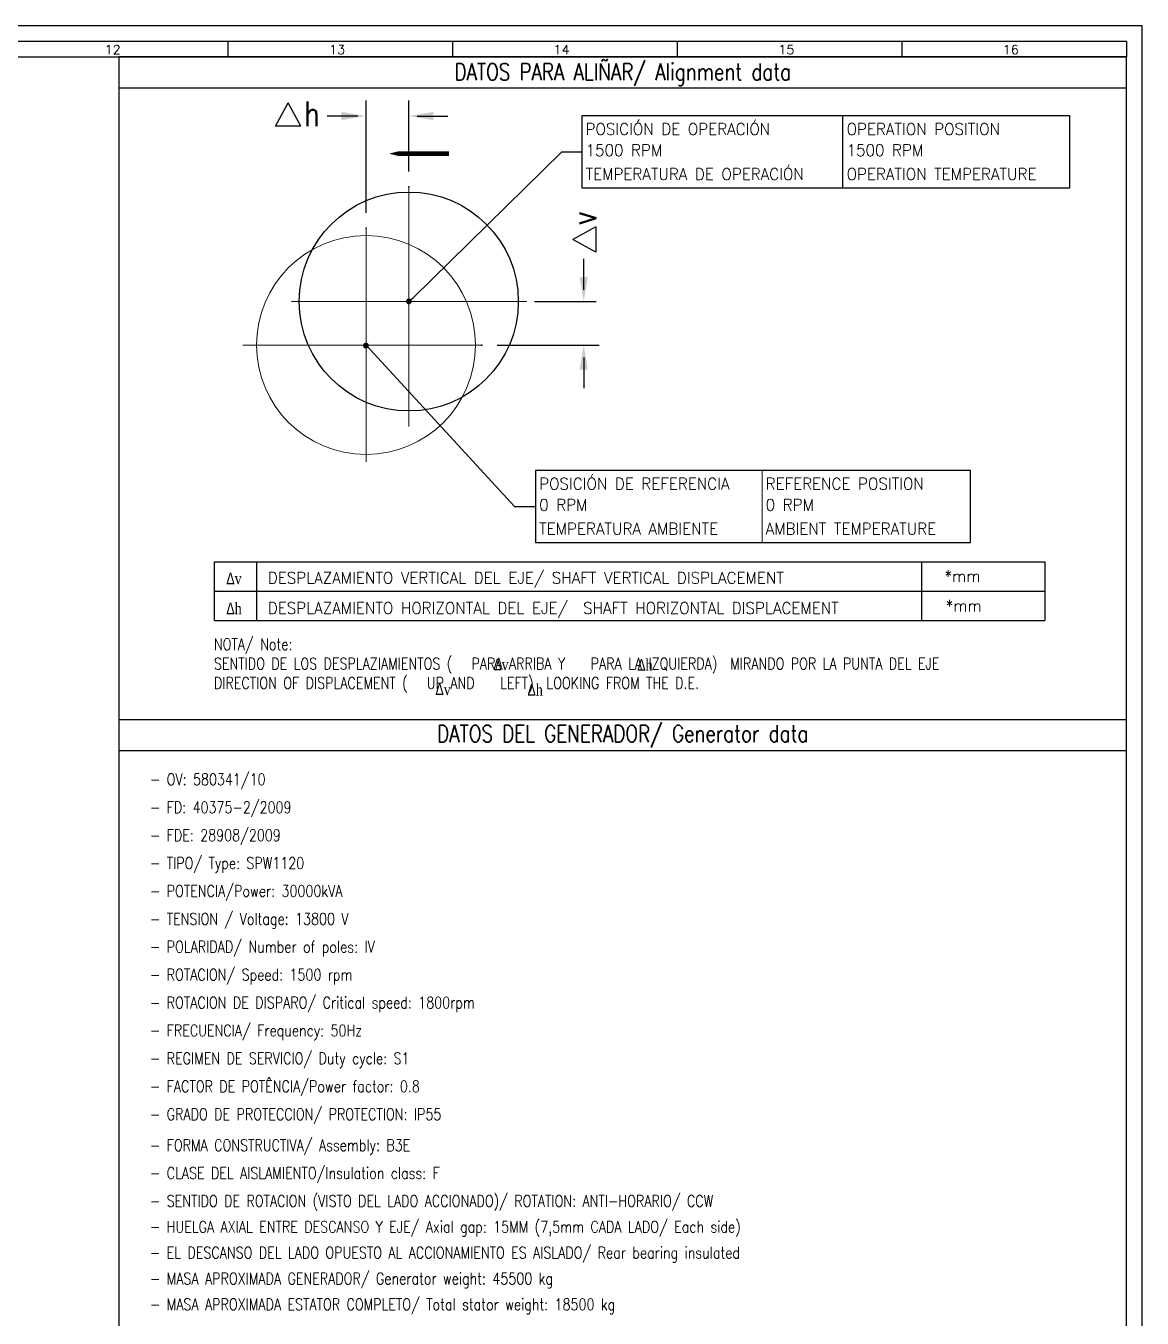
# Model space of a CAD drawing. Extents: x -25778 to -31, y 280 to 17100.
# Drawn here: x -7232 to -31, y 8763 to 17100 of the extents above; entities that cross this region are included whole.
import ezdxf
from ezdxf.enums import TextEntityAlignment as Align
from ezdxf.lldxf.tags import DXFTag

# ---------------------------------------------------------------- set-up
doc = ezdxf.new("R2010")
doc.units = 0
doc.header["$LTSCALE"] = 20
doc.header["$MEASUREMENT"] = 0
doc.header["$PDSIZE"] = -5
for name, color, linetype, lineweight in [('CENTRO2', 7, 'CENTRO2', 13), ('CONTORNO', 3, 'Continuous', 30), ('COTA', 2, 'Continuous', 15), ('TEXT', 2, 'Continuous', 15)]:
    doc.layers.add(name, color=color, linetype=linetype, lineweight=lineweight)
for name, color, linetype in [('FINA', 7, 'Continuous'), ('LEGENDA', 3, 'Continuous'), ('SUBLISTA', 7, 'Continuous'), ('TEXTO_FINO', 7, 'Continuous')]:
    doc.layers.add(name, color=color, linetype=linetype)
doc.styles.add('RMS000', font='romans.shx')
doc.styles.add('ROMANS', font='romans.shx', dxfattribs={"width": 0.8, "height": 75})
tags = doc.linetypes.add('CENTRO2', pattern=[4.3, 2.5, -0.75, 0.3, -0.75]).pattern_tags.tags
tags[10:11] = [DXFTag(74, 4), DXFTag(75, 0), DXFTag(340, '0'), DXFTag(46, 1.0), DXFTag(50, 0.0), DXFTag(44, 0.0), DXFTag(45, 0.0)]
tags[8:9] = [DXFTag(74, 4), DXFTag(75, 0), DXFTag(340, '0'), DXFTag(46, 1.0), DXFTag(50, 0.0), DXFTag(44, 0.0), DXFTag(45, 0.0)]
tags[6:7] = [DXFTag(74, 4), DXFTag(75, 0), DXFTag(340, '0'), DXFTag(46, 1.0), DXFTag(50, 0.0), DXFTag(44, 0.0), DXFTag(45, 0.0)]
tags[4:5] = [DXFTag(74, 4), DXFTag(75, 0), DXFTag(340, '0'), DXFTag(46, 1.0), DXFTag(50, 0.0), DXFTag(44, 0.0), DXFTag(45, 0.0)]

# ---------------------------------------------------------------- blocks, each defined once
blk = doc.blocks.new('FORMATOWEGA0PMS')
at = {"layer": 'LEGENDA'}
for p, q in [((0, 841), (-1189, 841)), ((0, 841), (-1189, 841)), ((0, 841), (-1189, 841)), ((0, 841), (-1189, 841)), ((0, 841), (-1189, 841)), ((0, 0), (0, 841)), ((0, 0), (0, 841)), ((0, 0), (0, 841)), ((0, 0), (0, 841)), ((0, 0), (0, 841)), ((-5, 836), (-1164, 836)), ((-5, 836), (-1164, 836)), ((-5, 836), (-1164, 836)), ((-5, 836), (-1164, 836)), ((-5, 836), (-1164, 836)), ((-294.84, 836), (-294.84, 831)), ((-294.84, 836), (-294.84, 831)), ((-294.84, 836), (-294.84, 831)), ((-294.84, 836), (-294.84, 831)), ((-294.84, 836), (-294.84, 831)), ((-222.41, 836), (-222.41, 831)), ((-222.41, 836), (-222.41, 831)), ((-222.41, 836), (-222.41, 831)), ((-222.41, 836), (-222.41, 831)), ((-222.41, 836), (-222.41, 831)), ((-149.98, 836), (-149.98, 831)), ((-149.98, 836), (-149.98, 831)), ((-149.98, 836), (-149.98, 831)), ((-149.98, 836), (-149.98, 831)), ((-149.98, 836), (-149.98, 831)), ((-77.55, 836), (-77.55, 831)), ((-77.55, 836), (-77.55, 831)), ((-77.55, 836), (-77.55, 831)), ((-77.55, 836), (-77.55, 831)), ((-77.55, 836), (-77.55, 831)), ((-5, 836), (-5, 831)), ((-5, 836), (-5, 831)), ((-5, 836), (-5, 831)), ((-5, 836), (-5, 831)), ((-5, 836), (-5, 831))]:
    blk.add_line(p, q, dxfattribs=at)
at = {"layer": 'LEGENDA', "color": 6}
for p in [(-1164, 831), (-1164, 831), (-1164, 831), (-1164, 831), (-1164, 831), (-5, 5), (-5, 5), (-5, 5), (-5, 5), (-5, 5)]:
    blk.add_line(p, (-5, 831), dxfattribs=at)
at = {"layer": 'TEXTO_FINO', "style": 'ROMANS'}
for s, p in [('12', (-334.61, 831.82)), ('13', (-262.18, 831.82)), ('14', (-189.83, 831.82)), ('15', (-117.32, 831.82)), ('16', (-44.9, 831.82))]:
    blk.add_text(s, height=3, dxfattribs=at).set_placement(p)
blk = doc.blocks.new('_DOT')
at = {"color": 0, "linetype": 'ByBlock'}
blk.add_line((-0.5, 0), (-1, 0), dxfattribs=at)
at = {"color": 0, "linetype": 'ByBlock', "const_width": 0.5}
blk.add_lwpolyline([(-0.25, 0, 1), (0.25, 0, 1)], format="xyb", close=True, dxfattribs=at)

msp = doc.modelspace()

# ---------------------------------------------------------------- linework, layer by layer
at = {"linetype": 'ByBlock'}
for p, q in [((-5037.26, 15894.322), (-5037.26, 16617.924)), ((-4761.313, 16160.576), (-4761.313, 16617.924)), ((-5090.372, 16518.677), (-5288.866, 16518.677)), ((-4708.201, 16518.677), (-4509.707, 16518.677)), ((-3632.964, 15397.989), (-3632.964, 15596.483)), ((-3950.328, 15322.058), (-3553.567, 15322.058)), ((-4191.823, 15040.977), (-3533.717, 15040.977)), ((-3632.964, 14960.507), (-3632.964, 14762.012))]:
    msp.add_line(p, q, dxfattribs=at)
for points in [[(-5196.056, 16545.143), (-5196.056, 16492.211), (-5037.26, 16518.677)], [(-4602.517, 16545.143), (-4602.517, 16492.211), (-4761.313, 16518.677)], [(-3606.498, 15480.854), (-3659.43, 15480.854), (-3632.964, 15322.058)], [(-3606.498, 14882.181), (-3659.43, 14882.181), (-3632.964, 15040.977)]]:
    msp.add_solid(points, dxfattribs=at)
at = {"layer": 'CENTRO2', "ltscale": 5}
for p, q in [((-4761.313, 14515.995), (-4761.313, 16061.328)), ((-5037.26, 14288.164), (-5037.26, 15795.075)), ((-5518.296, 15322.058), (-3999.371, 15322.058)), ((-4291.07, 15040.977), (-5831.408, 15040.977))]:
    msp.add_line(p, q, dxfattribs=at)
msp.add_circle((-5037.26, 15040.977), 706.219, dxfattribs=at)
at = {"layer": 'CONTORNO', "ltscale": 5}
for p, q in [((-5620.506, 16454.128), (-5539.619, 16603.213)), ((-5458.733, 16454.128), (-5539.619, 16603.213)), ((-5458.733, 16454.128), (-5620.506, 16454.128)), ((-3555.27, 15802.994), (-3704.355, 15722.108)), ((-3555.27, 15802.994), (-3555.27, 15641.221)), ((-3555.27, 15641.221), (-3704.355, 15722.108))]:
    msp.add_line(p, q, dxfattribs=at)
msp.add_circle((-4761.313, 15322.058), 706.219, dxfattribs=at)
at = {"layer": 'DEFPOINTS', "color": 0, "linetype": 'ByBlock'}
for p in [(-5037.26, 16518.677), (-3632.964, 15322.058)]:
    msp.add_point(p, dxfattribs=at)
at = {"layer": 'FINA'}
for p, q in [((-6630.983, 16900.329), (-6630.983, 16700.329)), ((-130.983, 16900.329), (-6630.983, 16900.329)), ((-6630.983, 16900.329), (-6630.983, 11677.448)), ((-130.983, 11677.448), (-130.983, 16900.329)), ((-6630.983, 16700.329), (-130.983, 16700.329)), ((-6630.983, 12626.177), (-130.983, 12626.177)), ((-6630.983, 12426.177), (-130.983, 12426.177)), ((-6630.983, 11677.448), (-6630.983, 1733.997))]:
    msp.add_line(p, q, dxfattribs=at)
at = {"layer": 'FINA', "ltscale": 5}
for p, q in [((-1960.72, 16519.627), (-3644.658, 16519.627)), ((-3644.658, 16519.627), (-3644.658, 16055.15)), ((-1960.72, 16055.15), (-1960.72, 16519.627)), ((-498.151, 16519.627), (-1960.72, 16519.627)), ((-498.151, 16055.15), (-498.151, 16519.627)), ((-3644.658, 16055.15), (-1960.72, 16055.15)), ((-1960.72, 16055.15), (-498.151, 16055.15)), ((-2482.667, 14231.577), (-3943.903, 14231.577)), ((-3943.903, 14231.577), (-3943.903, 13767.101)), ((-1138.437, 14231.577), (-2482.667, 14231.577)), ((-1138.437, 13767.101), (-1138.437, 14231.577)), ((-3943.903, 13767.101), (-2482.667, 13767.101)), ((-2482.667, 13767.101), (-1138.437, 13767.101)), ((-6015.554, 13641.627), (-658.932, 13641.627)), ((-6015.554, 13262.881), (-6015.554, 13641.627)), ((-5741.728, 13262.881), (-5741.728, 13641.627)), ((-1452.475, 13262.881), (-1452.475, 13641.627)), ((-658.932, 13641.627), (-658.932, 13262.881)), ((-6015.554, 13262.881), (-658.932, 13262.881))]:
    msp.add_line(p, q, dxfattribs=at)
at = {"layer": 'FINA', "ltscale": 0.6}
for p, q in [((-4732.457, 15346.574), (-3773.69, 16287.388)), ((-3773.69, 16287.388), (-3644.658, 16287.388))]:
    msp.add_line(p, q, dxfattribs=at)
at = {"layer": 'FINA', "ltscale": 0.6, "extrusion": (0, 0, -1)}
for p, q in [((-5010.688, 15012.146), (-4080.633, 13999.339)), ((-4080.633, 13999.339), (-3943.903, 13999.339))]:
    msp.add_line(p, q, dxfattribs=at)
at = {"layer": 'FINA', "elevation": 1.275}
msp.add_lwpolyline([(-4889.313, 16275.502, 0, 146.164, 0), (-4596.985, 16275.502, 29.233, 29.233, 0), (-4502.866, 16275.502, 29.233, 29.233, 0)], format="xyseb", dxfattribs=at)
at = {"layer": 'FINA', "color": 0, "linetype": 'ByBlock'}
for p in [(-4761.313, 16061.328), (-5037.26, 15795.075), (-4291.07, 15040.977)]:
    msp.add_point(p, dxfattribs=at)
at = {"layer": 'SUBLISTA'}
msp.add_line((-6015.554, 13452.254), (-658.932, 13452.254), dxfattribs=at)
at = {"layer": 'TEXT'}
msp.add_line((-2482.667, 13767.101), (-2482.667, 14231.577), dxfattribs=at)

# ---------------------------------------------------------------- block references
at = {"layer": 'FINA', "ltscale": 0.6, "xscale": 37.21766400000002, "yscale": 37.21766400000002, "zscale": 37.21766400000002, "rotation": 219.8447437840539}
msp.add_blockref('_DOT', (-4761.032, 15322.729), dxfattribs=at)
at = {"layer": 'FINA', "ltscale": 0.6, "extrusion": (0, 0, -1), "xscale": 37.21766400000002, "yscale": 37.21766400000002, "zscale": 37.21766400000002, "rotation": 43.05314609274242}
msp.add_blockref('_DOT', (5037.884, 15037.553), dxfattribs=at)
at = {"layer": 'LEGENDA', "xscale": 20, "yscale": 20, "zscale": 20}
msp.add_blockref('FORMATOWEGA0PMS', (-30.983, 280.329), dxfattribs=at)

# ---------------------------------------------------------------- texts
at = {"layer": 'CONTORNO', "style": 'ROMANS', "width": 0.8}
for s, p in [('DATOS PARA ALIÑAR/ Alignment data', (-3380.983, 16800.329)), ('DATOS DEL GENERADOR/ Generator data', (-3380.983, 12526.177))]:
    msp.add_text(s, height=108.26957, dxfattribs=at).set_placement(p, align=Align.MIDDLE)
at = {"layer": 'CONTORNO', "ltscale": 5, "insert": (-5385.927, 16531.822), "char_height": 158.795, "attachment_point": 5, "style": 'ROMANS'}
msp.add_mtext('h', dxfattribs=at)
at = {"layer": 'CONTORNO', "ltscale": 5, "insert": (-3632.964, 15858.745), "char_height": 158.7954, "attachment_point": 5, "rotation": 90, "style": 'ROMANS'}
msp.add_mtext('\\A1;v', dxfattribs=at)
at = {"layer": 'COTA', "style": 'ROMANS'}
for insert, char_height, attachment_point in [((-5964.395, 15089.943), 39.0016, 6), ((-1793.378, 9820.754), 32.5013, 4)]:
    msp.add_mtext('\\A1;', dxfattribs=dict(at, insert=insert, char_height=char_height, attachment_point=attachment_point))
at = {"layer": 'COTA', "char_height": 75, "attachment_point": 1, "style": 'ROMANS'}
for s, insert, width in [('- OV: 580341/10', (-6430.983, 12276.177), 6450), ('- FD: 40375-2/2009', (-6430.983, 12096.177), 6450), ('- FDE: 28908/2009', (-6430.983, 11916.177), 6450), ('- TIPO/ Type: SPW1120 ', (-6430.983, 11736.177), 6450), ('- POTENCIA/Power: 30000kVA', (-6430.983, 11556.177), 6450), ('- TENSION / Voltage: 13800 V', (-6430.983, 11376.177), 6450), ('- POLARIDAD/ Number of poles: IV', (-6430.983, 11196.177), 6450), ('- ROTACION/ Speed: 1500 rpm', (-6430.983, 11016.177), 6450), ('- ROTACION DE DISPARO/ Critical speed: 1800rpm', (-6430.983, 10836.177), 6450), ('- FRECUENCIA/ Frequency: 50Hz', (-6430.983, 10656.177), 6450), ('- REGIMEN DE SERVICIO/ Duty cycle: S1', (-6430.983, 10476.177), 6450), ('- FACTOR DE POTÊNCIA/Power factor: 0.8', (-6430.983, 10296.177), 6450), ('- GRADO DE PROTECCION/ PROTECTION: IP55', (-6430.983, 10116.177), 6450), ('- FORMA CONSTRUCTIVA/ Assembly: B3E', (-6430.983, 9916.177), 6450), ('- CLASE DEL AISLAMIENTO/Insulation class: F ', (-6430.983, 9736.177), 6450), ('- SENTIDO DE ROTACION (VISTO DEL LADO ACCIONADO)/ ROTATION: ANTI-HORARIO/ CCW', (-6430.983, 9556.338), 6450), ('- HUELGA AXIAL ENTRE DESCANSO Y EJE/ Axial gap: 15MM (7,5mm CADA LADO/ Each side)', (-6430.983, 9389.519), 6471.305), ('- EL DESCANSO DEL LADO OPUESTO AL ACCIONAMIENTO ES AISLADO/ Rear bearing insulated', (-6430.983, 9222.701), 6492.61), ('- MASA APROXIMADA GENERADOR/ Generator weight: 45500 kg', (-6430.983, 9055.883), 6513.915), ('- MASA APROXIMADA ESTATOR COMPLETO/ Total stator weight: 18500 kg', (-6430.983, 8889.064), 6513.915)]:
    msp.add_mtext(s, dxfattribs=dict(at, insert=insert, width=width))
at = {"layer": 'FINA', "color": 1, "style": 'RMS000', "width": 0.95}
for p in [(-1305.811, 13513.138), (-1298.313, 13322.009)]:
    msp.add_text('*mm', height=75.0308, dxfattribs=at).set_placement(p)
at = {"layer": 'TEXT', "style": 'ROMANS', "width": 0.95}
for s, p in [('POSICIÓN DE OPERACIÓN', (-3621.21, 16396.544)), ('OPERATION POSITION', (-1937.272, 16396.544)), ('1500 RPM', (-3621.21, 16260.226)), ('1500 RPM', (-1937.272, 16260.226)), ('TEMPERATURA DE OPERACIÓN', (-3621.21, 16106.319)), ('OPERATION TEMPERATURE', (-1937.272, 16106.319)), ('POSICIÓN DE REFERENCIA', (-3920.454, 14108.494)), ('REFERENCE POSITION', (-2459.219, 14108.494)), ('0 RPM', (-3920.454, 13972.177)), ('0 RPM', (-2459.219, 13972.177)), ('TEMPERATURA AMBIENTE', (-3920.454, 13818.27)), ('AMBIENT TEMPERATURE', (-2459.219, 13818.27)), ('DESPLAZAMIENTO VERTICAL DEL EJE/ SHAFT VERTICAL DISPLACEMENT', (-5670.509, 13501.563)), ('DESPLAZAMIENTO HORIZONTAL DEL EJE/  SHAFT HORIZONTAL DISPLACEMENT', (-5670.509, 13306.444))]:
    msp.add_text(s, height=75, dxfattribs=at).set_placement(p)
at = {"layer": 'TEXT', "char_height": 75, "attachment_point": 1, "style": 'ROMANS'}
for s, insert, width in [('{\\fSymbol|b0|i0|c2|p18;D\\fTimes New Roman|b0|i0|c0|p18;v}', (-5938.45, 13572.361), 5751.51043), ('{\\fSymbol|b0|i0|c2|p18;D\\fTimes New Roman|b0|i0|c0|p18;h}', (-5938.45, 13379.395), 5751.51043), ('NOTA/ Note:\\PSENTIDO DE LOS DESPLAZIAMIENTOS (   PARA ARRIBA Y    PARA LA IZQUIERDA)  MIRANDO POR LA PUNTA DEL EJE\\PDIRECTION OF DISPLACEMENT (   UP AND    LEFT)  LOOKING FROM THE D.E.', (-6018.472, 13148.225), 5751.51), ('{\\fSymbol|b0|i0|c2|p18;D\\fTimes New Roman|b0|i0|c0|p18;v}', (-4216.589, 13017.779), 6155.60428), ('{\\fSymbol|b0|i0|c2|p18;D\\fTimes New Roman|b0|i0|c0|p18;h}', (-3287.622, 13014.56), 6155.60428), ('{\\fSymbol|b0|i0|c2|p18;D\\fTimes New Roman|b0|i0|c0|p18;v}', (-4589.624, 12857.983), 6155.60428), ('{\\fSymbol|b0|i0|c2|p18;D\\fTimes New Roman|b0|i0|c0|p18;h}', (-3995.805, 12854.764), 6155.60428)]:
    msp.add_mtext(s, dxfattribs=dict(at, insert=insert, width=width))

doc.saveas('drawing.dxf')
